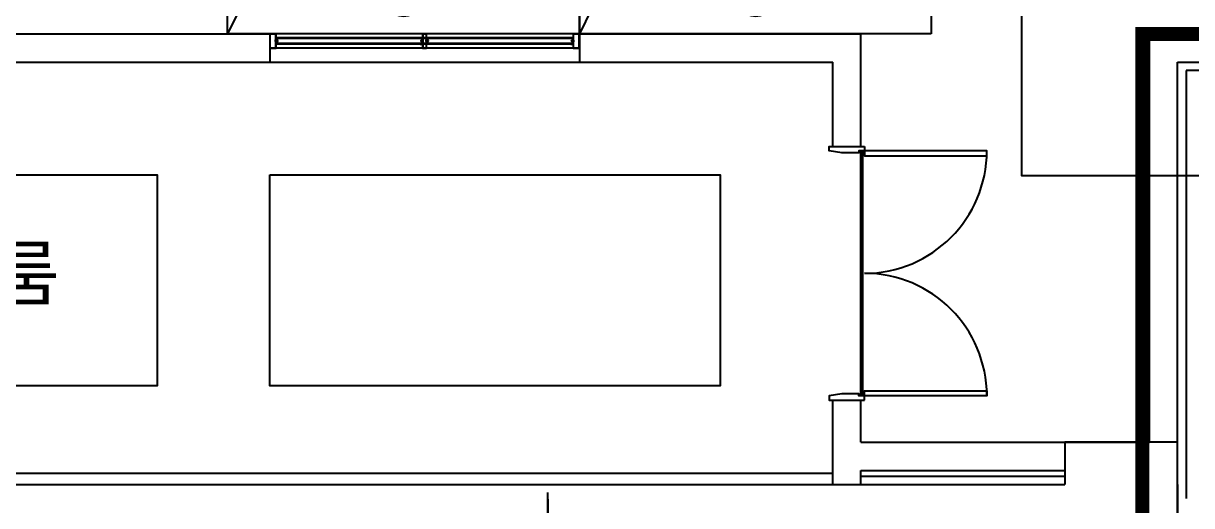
# Model space of a CAD drawing. Header units: millimetres. Extents: x -105683 to 94728, y -31127 to 151123.
# Drawn here: x 59825 to 68125, y -255 to 3170 of the extents above; entities that cross this region are included whole.
import ezdxf
from ezdxf.enums import TextEntityAlignment as Align

# ---------------------------------------------------------------- set-up
doc = ezdxf.new("R2010")
doc.units = ezdxf.units.MM
for name, color, linetype in [('DR SYM', 6, 'Continuous'), ('e-plan', 9, 'Continuous'), ('유도배선', 6, 'Continuous')]:
    doc.layers.add(name, color=color, linetype=linetype)
doc.styles.add('xr_plan$0$USUN', font='malgun_0.ttf')
doc.styles.add('xr_plan$0$신화문자', font='malgun_0.ttf', dxfattribs={"width": 0.9})

# ---------------------------------------------------------------- blocks, each defined once
blk = doc.blocks.new('xr_plan$0$확장형주차')
at = {"layer": 'e-plan', "linetype": 'Continuous'}
blk.add_line((2500, 5100), (0, 0), dxfattribs=at)
at = {"layer": 'e-plan'}
for p, q in [((0, 0), (0, 5100)), ((0, 5100), (2500, 5100)), ((2500, 5100), (2500, 0)), ((300, 1125), (300, 1275)), ((550, 1125), (550, 1275)), ((1950, 1125), (1950, 1275)), ((2200, 1125), (2200, 1275)), ((2500, 0), (0, 0))]:
    blk.add_line(p, q, dxfattribs=at)
for points in [[(800, 1275), (800, 1125), (50, 1125), (50, 1275)], [(2450, 1125), (2450, 1275), (1700, 1275), (1700, 1125)]]:
    blk.add_lwpolyline(points, close=True, dxfattribs=at)
for centre, radius in [((175, 1200), 15), ((425, 1200), 15), ((675, 1200), 15), ((1825, 1200), 15), ((2075, 1200), 15), ((2325, 1200), 15), ((1252.7, 284.6), 160)]:
    blk.add_circle(centre, radius, dxfattribs=at)
at = {"layer": 'e-plan', "style": 'xr_plan$0$신화문자', "width": 0.8}
blk.add_text('확', height=160, dxfattribs=at).set_placement((1252.7, 284.6), align=Align.MIDDLE_CENTER)
blk = doc.blocks.new('xr_plan$0$Dor_1800')
at = {"layer": 'e-plan'}
for points in [[(30, 125), (65, 125), (65, 995), (30, 995), (30, 125)], [(1770, 125), (1735, 125), (1735, 995), (1770, 995), (1770, 125)], [(0, 125), (30, 125), (30, 85), (45, 85), (45, -35), (30, -125), (0, -125), (0, 125)], [(1800, 125), (1770, 125), (1770, 85), (1755, 85), (1755, -35), (1770, -125), (1800, -125), (1800, 125)]]:
    blk.add_lwpolyline(points, dxfattribs=at)
for centre, start, end in [((30, 125), 0, 90), ((1770, 125), 90, 180)]:
    blk.add_arc(centre, 870, start, end, dxfattribs=at)
blk = doc.blocks.new('xr_plan$0$ELEV-15')
at = {"layer": 'e-plan'}
for p, q in [((0, 810.1), (0, 1398.8)), ((0, 1350.9), (0, -950)), ((550, 1090), (-549.5, 870)), ((-549.5, 1090), (550, 870)), ((-549.5, 1090), (-549.5, 870)), ((-100, 1090), (-549.5, 1090)), ((-100, 1090), (-100, 1115)), ((-100, 1115), (100, 1115)), ((100, 1115), (100, 1090)), ((550, 1090), (100, 1090)), ((550, 870), (550, 1090)), ((-637.8, 930), (-637.8, 1030)), ((-637.8, 1030), (-617.8, 1030)), ((-617.8, 1030), (-617.8, 990)), ((638.2, 1030), (618.2, 1030)), ((618.2, 1030), (618.2, 990)), ((638.2, 930), (638.2, 1030)), ((-825.6, 980), (794.6, 980)), ((-617.8, 930), (-637.8, 930)), ((-617.8, 990), (-549.8, 990)), ((-617.8, 970), (-617.8, 930)), ((-549.8, 970), (-617.8, 970)), ((-549.8, 990), (-549.8, 970)), ((618.2, 990), (550.2, 990)), ((550.2, 990), (550.2, 970)), ((550.2, 970), (618.2, 970)), ((618.2, 970), (618.2, 930)), ((618.2, 930), (638.2, 930)), ((-549.5, 870), (-100, 870)), ((-100, 870), (-100, 845)), ((-100, 845), (100, 845)), ((100, 845), (100, 870)), ((100, 870), (550, 870)), ((-900, -810), (-900, 790)), ((-900, 790), (900, 790)), ((850, 750), (-850, 750)), ((-850, 750), (-850, -750)), ((-850, 750), (850, -750)), ((-850, -750), (850, 750)), ((850, -750), (850, 750)), ((900, 790), (900, -810)), ((826.8, 346.8), (903.2, 346.8)), ((842.8, 356.8), (842.8, 206.8)), ((850, 356.8), (842.8, 356.8)), ((842.8, 356.8), (842.8, 243.2)), ((850, 256.8), (850, 356.8)), ((880, 256.8), (850, 336.8)), ((850, 256.8), (880, 336.8)), ((850, 256.8), (850, 206.8)), ((842.8, 206.8), (850, 206.8)), ((-1018, -155), (-1018, -55)), ((-1018, -55), (-997, -55)), ((-997, -55), (-997, -95)), ((1018, -55), (997, -55)), ((997, -55), (997, -95)), ((1018, -155), (1018, -55)), ((-1115.1, -105), (1072.1, -105)), ((-997, -155), (-1018, -155)), ((-997, -95), (-929, -95)), ((-929, -115), (-997, -115)), ((-997, -115), (-997, -155)), ((-929, -95), (-929, -115)), ((997, -95), (929, -95)), ((929, -95), (929, -115)), ((929, -115), (997, -115)), ((997, -115), (997, -155)), ((997, -155), (1018, -155)), ((-590, -742.8), (-810, -742.8)), ((-810, -742.8), (-810, -750)), ((-700, -726.8), (-700, -823.2)), ((-590, -750), (-590, -742.8)), ((-900, -810), (-1020, -810)), ((-1020, -880), (-1020, -810)), ((-850, -750), (-500, -750)), ((-790, -750), (-810, -750)), ((-790, -750), (-610, -800)), ((-790, -800), (-610, -750)), ((-790, -750), (-590, -750)), ((-500, -810), (-530, -810)), ((-515, -815), (515, -815)), ((-515, -815), (-515, -850)), ((-500, -750), (-500, -810)), ((0, -815), (0, -850)), ((500, -750), (500, -810)), ((500, -750), (850, -750)), ((500, -810), (530, -810)), ((515, -815), (515, -850)), ((1020, -810), (900, -810)), ((1020, -810), (1020, -880)), ((1020, -880), (-1020, -880)), ((-1020, -905), (1020, -905)), ((-1020, -960), (-1020, -905)), ((-515, -850), (515, -850)), ((0, -905), (0, -950)), ((1020, -905), (1020, -960)), ((-570, -960), (-1020, -960)), ((-650, -995), (-570, -960)), ((-570, -960), (-500, -960)), ((-500, -960), (-540, -1235)), ((-515, -915), (515, -915)), ((-515, -915), (-515, -950)), ((-515, -950), (515, -950)), ((500, -960), (540, -1235)), ((570, -960), (500, -960)), ((515, -915), (515, -950)), ((1020, -960), (570, -960)), ((650, -995), (570, -960)), ((800, -1195), (650, -995)), ((650, -1195), (800, -995)), ((688.1, -995), (763.5, -995)), ((725.6, -1066), (725.6, -1268.3)), ((775.6, -1094.2), (675.6, -1225)), ((675.6, -1094.2), (775.6, -1225)), ((-570, -1235), (-570, -1195)), ((-540, -1235), (-570, -1235)), ((540, -1235), (570, -1235)), ((570, -1235), (570, -1195))]:
    blk.add_line(p, q, dxfattribs=at)
for points in [[(-199.2, 1025), (200.8, 1025), (200.8, 935), (-199.2, 935)], [(880, 256.8), (880, 336.8), (850, 336.8), (850, 256.8)], [(-200, -60), (200, -60), (200, -150), (-200, -150)], [(-790, -800), (-610, -800), (-610, -750), (-790, -750)], [(650, -1195), (800, -1195), (800, -995), (650, -995)], [(675.6, -1225), (775.6, -1225), (775.6, -1094.2), (675.6, -1094.2)], [(775.6, -1225), (675.6, -1225), (675.6, -1094.2), (775.6, -1094.2)], [(782.8, -1225), (668.4, -1225), (668.4, -1239.3), (782.8, -1239.3)]]:
    blk.add_lwpolyline(points, close=True, dxfattribs=at)
blk = doc.blocks.new('Xref-지하1층')
at = {"layer": 'e-plan', "linetype": 'Continuous'}
for p, q in [((63300, 15000), (65100, 15000)), ((65100, 15000), (65100, 14800)), ((67300, 15000), (69300, 15000)), ((67300, 15000), (67300, 14800)), ((69300, 14200), (69300, 15000)), ((71350, 15000), (79300, 15000)), ((71350, 12100), (71350, 15000)), ((63300, 14800), (65100, 14800)), ((65100, 14800), (67300, 14800)), ((67300, 14800), (69100, 14800)), ((69100, 14200), (69100, 14800)), ((71550, 14800), (79100, 14800)), ((71550, 11800), (71550, 14800)), ((71610, 14740), (71610, 11700)), ((79040, 14740), (71610, 14740)), ((69100, 14200), (69300, 14200)), ((69100, 11800), (69100, 12400)), ((69100, 12400), (69300, 12400)), ((69300, 12100), (69300, 12400)), ((69300, 12100), (71350, 12100)), ((69300, 11800), (69300, 11900)), ((69300, 11900), (70750, 11900)), ((69300, 11860), (70750, 11860))]:
    blk.add_line(p, q, dxfattribs=at)
at = {"layer": 'e-plan'}
for p, q in [((65158.1, 14949.9), (65134.4, 14949.9)), ((65158.1, 14949.9), (65134.4, 14949.9)), ((65139.1, 14951.3), (65138.9, 14951.1)), ((65139.1, 14951.3), (65138.9, 14951.1)), ((65138.9, 14950.3), (65138.9, 14951.1)), ((65138.9, 14950.3), (65138.9, 14951.1)), ((65138.9, 14948.7), (65138.9, 14949.5)), ((65138.9, 14948.7), (65138.9, 14949.5)), ((65139.1, 14948.5), (65138.9, 14948.7)), ((65139.1, 14948.5), (65138.9, 14948.7)), ((65139.6, 14951.8), (65139.4, 14951.6)), ((65139.6, 14951.8), (65139.4, 14951.6)), ((65139.6, 14948), (65139.4, 14948.2)), ((65139.6, 14948), (65139.4, 14948.2)), ((65139.6, 14951.8), (65140.9, 14951.8)), ((65139.6, 14950.6), (65139.6, 14951.8)), ((65139.6, 14951.8), (65140.9, 14951.8)), ((65139.6, 14950.6), (65139.6, 14951.8)), ((65139.6, 14951), (65140.9, 14951)), ((65139.6, 14951), (65140.9, 14951)), ((65139.6, 14948), (65139.6, 14949.2)), ((65139.6, 14948), (65139.6, 14949.2)), ((65139.6, 14948.8), (65140.9, 14948.8)), ((65139.6, 14948.8), (65140.9, 14948.8)), ((65139.6, 14948), (65140.9, 14948)), ((65139.6, 14948), (65140.9, 14948)), ((65142.4, 14951.8), (65145, 14951.8)), ((65142.4, 14951.8), (65145, 14951.8)), ((65142.4, 14951), (65145, 14951)), ((65142.4, 14951), (65145, 14951)), ((65142.4, 14948.8), (65145, 14948.8)), ((65142.4, 14948.8), (65145, 14948.8)), ((65142.4, 14948), (65145, 14948)), ((65142.4, 14948), (65145, 14948)), ((67255, 15000), (65145, 15000)), ((67240, 14972.2), (65145, 14972.2)), ((65145, 14970.2), (65145, 14972.2)), ((65145, 14972.2), (65160, 14972.2)), ((65145, 14970.2), (65145, 14972.2)), ((65145, 14972.2), (65160, 14972.2)), ((65146.6, 14970.2), (65145, 14970.2)), ((65146.6, 14970.2), (65145, 14970.2)), ((67240, 14968), (65145, 14968)), ((65146.6, 14970.6), (65150.4, 14970.6)), ((65146.6, 14970.2), (65146.6, 14970.6)), ((65146.6, 14970.6), (65150.4, 14970.6)), ((65146.6, 14970.2), (65146.6, 14970.6)), ((65146.6, 14951.8), (65149.2, 14951.8)), ((65146.6, 14951.8), (65149.2, 14951.8)), ((65146.6, 14951), (65149.2, 14951)), ((65146.6, 14951), (65149.2, 14951)), ((65146.6, 14948.8), (65149.2, 14948.8)), ((65146.6, 14948.8), (65149.2, 14948.8)), ((65146.6, 14948), (65149.2, 14948)), ((65146.6, 14948), (65149.2, 14948)), ((65150.4, 14970.6), (65150.4, 14929.4)), ((65150.4, 14970.6), (65150.4, 14929.4)), ((65150.7, 14951.8), (65152, 14951.8)), ((65150.7, 14951.8), (65152, 14951.8)), ((65150.7, 14951), (65152, 14951)), ((65150.7, 14951), (65152, 14951)), ((65150.7, 14948.8), (65152, 14948.8)), ((65150.7, 14948.8), (65152, 14948.8)), ((65150.7, 14948), (65152, 14948)), ((65150.7, 14948), (65152, 14948)), ((65152, 14970.6), (65158.4, 14970.6)), ((65152, 14970.6), (65152, 14929.4)), ((65152, 14970.6), (65158.4, 14970.6)), ((65152, 14970.6), (65152, 14929.4)), ((65152, 14953.7), (65152, 14946.1)), ((65153.2, 14953.7), (65152, 14953.7)), ((65152, 14953.7), (65152, 14946.1)), ((65153.2, 14953.7), (65152, 14953.7)), ((65152, 14946.1), (65153.2, 14946.1)), ((65152, 14946.1), (65153.2, 14946.1)), ((65153.2, 14953.7), (65154, 14953.5)), ((65153.2, 14953.7), (65154, 14953.5)), ((65154, 14946.3), (65153.2, 14946.1)), ((65154, 14946.3), (65153.2, 14946.1)), ((65153.3, 14950.1), (65154.2, 14950.5)), ((65153.3, 14950.1), (65154.2, 14950.5)), ((65153.3, 14950.1), (65153.3, 14949.7)), ((65153.3, 14950.1), (65153.3, 14949.7)), ((65153.3, 14949.7), (65154.2, 14949.4)), ((65153.3, 14949.7), (65154.2, 14949.4)), ((65154, 14953.5), (65154.7, 14953)), ((65154, 14953.5), (65154.7, 14953)), ((65154.7, 14946.8), (65154, 14946.3)), ((65154.7, 14946.8), (65154, 14946.3)), ((65154.2, 14950.5), (65154.8, 14951.2)), ((65154.2, 14950.5), (65154.8, 14951.2)), ((65154.2, 14949.4), (65154.9, 14948.5)), ((65154.2, 14949.4), (65154.9, 14948.5)), ((65154.7, 14953), (65155.2, 14952.3)), ((65154.7, 14953), (65155.2, 14952.3)), ((65155.2, 14947.5), (65154.7, 14946.8)), ((65155.2, 14947.5), (65154.7, 14946.8)), ((65154.8, 14951.2), (65155.2, 14952.3)), ((65154.8, 14951.2), (65155.2, 14952.3)), ((65154.9, 14948.5), (65155.2, 14947.5)), ((65154.9, 14948.5), (65155.2, 14947.5)), ((65155.2, 14952.3), (65155.4, 14950.8)), ((65155.2, 14952.3), (65155.4, 14950.8)), ((65155.4, 14949), (65155.2, 14947.5)), ((65155.4, 14949), (65155.2, 14947.5)), ((65155.4, 14950.8), (65155.4, 14949)), ((65155.4, 14950.8), (65155.4, 14949)), ((65158.4, 14970.6), (65158.4, 14968)), ((65158.4, 14970.6), (65158.4, 14968)), ((65158.4, 14968), (65160, 14968)), ((65158.4, 14968), (65160, 14968)), ((65160, 14972.2), (65160, 14968)), ((65160, 14972.2), (65160, 14968)), ((66185, 14972.2), (66170, 14972.2)), ((66170, 14972.2), (66170, 14968)), ((66185, 14972.2), (66170, 14972.2)), ((66170, 14972.2), (66170, 14968)), ((66171.6, 14968), (66170, 14968)), ((66171.6, 14968), (66170, 14968)), ((66171.6, 14970.6), (66171.6, 14968)), ((66178, 14970.6), (66171.6, 14970.6)), ((66171.6, 14970.6), (66171.6, 14968)), ((66178, 14970.6), (66171.6, 14970.6)), ((66171.9, 14949.9), (66195.6, 14949.9)), ((66171.9, 14949.9), (66195.6, 14949.9)), ((66174.8, 14952.3), (66174.6, 14950.8)), ((66174.8, 14952.3), (66174.6, 14950.8)), ((66174.6, 14950.8), (66174.6, 14949)), ((66174.6, 14950.8), (66174.6, 14949)), ((66174.6, 14949), (66174.8, 14947.5)), ((66174.6, 14949), (66174.8, 14947.5)), ((66175.3, 14953), (66174.8, 14952.3)), ((66175.3, 14953), (66174.8, 14952.3)), ((66175.2, 14951.2), (66174.8, 14952.3)), ((66175.2, 14951.2), (66174.8, 14952.3)), ((66175.1, 14948.5), (66174.8, 14947.5)), ((66175.1, 14948.5), (66174.8, 14947.5)), ((66174.8, 14947.5), (66175.3, 14946.8)), ((66174.8, 14947.5), (66175.3, 14946.8)), ((66175.8, 14949.4), (66175.1, 14948.5)), ((66175.8, 14949.4), (66175.1, 14948.5)), ((66175.8, 14950.5), (66175.2, 14951.2)), ((66175.8, 14950.5), (66175.2, 14951.2)), ((66176, 14953.5), (66175.3, 14953)), ((66176, 14953.5), (66175.3, 14953)), ((66175.3, 14946.8), (66176, 14946.3)), ((66175.3, 14946.8), (66176, 14946.3)), ((66176.7, 14950.1), (66175.8, 14950.5)), ((66176.7, 14950.1), (66175.8, 14950.5)), ((66176.7, 14949.7), (66175.8, 14949.4)), ((66176.7, 14949.7), (66175.8, 14949.4)), ((66176.8, 14953.7), (66176, 14953.5)), ((66176.8, 14953.7), (66176, 14953.5)), ((66176, 14946.3), (66176.8, 14946.1)), ((66176, 14946.3), (66176.8, 14946.1)), ((66176.7, 14950.1), (66176.7, 14949.7)), ((66176.7, 14950.1), (66176.7, 14949.7)), ((66176.8, 14953.7), (66178, 14953.7)), ((66176.8, 14953.7), (66178, 14953.7)), ((66178, 14946.1), (66176.8, 14946.1)), ((66178, 14946.1), (66176.8, 14946.1)), ((66178, 14970.6), (66178, 14929.4)), ((66178, 14970.6), (66178, 14929.4)), ((66178, 14953.7), (66178, 14946.1)), ((66178, 14953.7), (66178, 14946.1)), ((66179.3, 14951.8), (66178, 14951.8)), ((66179.3, 14951.8), (66178, 14951.8)), ((66179.3, 14951), (66178, 14951)), ((66179.3, 14951), (66178, 14951)), ((66179.3, 14948.8), (66178, 14948.8)), ((66179.3, 14948.8), (66178, 14948.8)), ((66179.3, 14948), (66178, 14948)), ((66179.3, 14948), (66178, 14948)), ((66183.4, 14970.6), (66179.6, 14970.6)), ((66179.6, 14970.6), (66179.6, 14929.4)), ((66183.4, 14970.6), (66179.6, 14970.6)), ((66179.6, 14970.6), (66179.6, 14929.4)), ((66183.5, 14951.8), (66180.8, 14951.8)), ((66183.5, 14951.8), (66180.8, 14951.8)), ((66183.5, 14951), (66180.8, 14951)), ((66183.5, 14951), (66180.8, 14951)), ((66183.5, 14948.8), (66180.8, 14948.8)), ((66183.5, 14948.8), (66180.8, 14948.8)), ((66183.5, 14948), (66180.8, 14948)), ((66183.5, 14948), (66180.8, 14948)), ((66183.4, 14970.2), (66183.4, 14970.6)), ((66183.4, 14970.2), (66183.4, 14970.6)), ((66183.4, 14970.2), (66185, 14970.2)), ((66183.4, 14970.2), (66185, 14970.2)), ((66185, 14970.2), (66185, 14972.2)), ((66185, 14970.2), (66185, 14972.2)), ((66187.6, 14951.8), (66185, 14951.8)), ((66187.6, 14951.8), (66185, 14951.8)), ((66187.6, 14951), (66185, 14951)), ((66187.6, 14951), (66185, 14951)), ((66187.6, 14948.8), (66185, 14948.8)), ((66187.6, 14948.8), (66185, 14948.8)), ((66187.6, 14948), (66185, 14948)), ((66187.6, 14948), (66185, 14948)), ((66190.4, 14951.8), (66189.1, 14951.8)), ((66190.4, 14951.8), (66189.1, 14951.8)), ((66190.4, 14951), (66189.1, 14951)), ((66190.4, 14951), (66189.1, 14951)), ((66190.4, 14948.8), (66189.1, 14948.8)), ((66190.4, 14948.8), (66189.1, 14948.8)), ((66190.4, 14948), (66189.1, 14948)), ((66190.4, 14948), (66189.1, 14948)), ((66190.4, 14950.6), (66190.4, 14951.8)), ((66190.4, 14951.8), (66190.6, 14951.6)), ((66190.4, 14950.6), (66190.4, 14951.8)), ((66190.4, 14951.8), (66190.6, 14951.6)), ((66190.4, 14948), (66190.4, 14949.2)), ((66190.4, 14948), (66190.4, 14949.2)), ((66190.4, 14948), (66190.6, 14948.2)), ((66190.4, 14948), (66190.6, 14948.2)), ((66190.9, 14951.3), (66191.1, 14951.1)), ((66190.9, 14951.3), (66191.1, 14951.1)), ((66190.9, 14948.5), (66191.1, 14948.7)), ((66190.9, 14948.5), (66191.1, 14948.7)), ((66191.1, 14950.3), (66191.1, 14951.1)), ((66191.1, 14950.3), (66191.1, 14951.1)), ((66191.1, 14948.7), (66191.1, 14949.5)), ((66191.1, 14948.7), (66191.1, 14949.5)), ((66228.1, 14949.9), (66204.4, 14949.9)), ((66228.1, 14949.9), (66204.4, 14949.9)), ((66209.1, 14951.3), (66208.9, 14951.1)), ((66209.1, 14951.3), (66208.9, 14951.1)), ((66208.9, 14950.3), (66208.9, 14951.1)), ((66208.9, 14950.3), (66208.9, 14951.1)), ((66208.9, 14948.7), (66208.9, 14949.5)), ((66208.9, 14948.7), (66208.9, 14949.5)), ((66209.1, 14948.5), (66208.9, 14948.7)), ((66209.1, 14948.5), (66208.9, 14948.7)), ((66209.6, 14951.8), (66209.4, 14951.6)), ((66209.6, 14951.8), (66209.4, 14951.6)), ((66209.6, 14948), (66209.4, 14948.2)), ((66209.6, 14948), (66209.4, 14948.2)), ((66209.6, 14951.8), (66210.9, 14951.8)), ((66209.6, 14950.6), (66209.6, 14951.8)), ((66209.6, 14951.8), (66210.9, 14951.8)), ((66209.6, 14950.6), (66209.6, 14951.8)), ((66209.6, 14951), (66210.9, 14951)), ((66209.6, 14951), (66210.9, 14951)), ((66209.6, 14948), (66209.6, 14949.2)), ((66209.6, 14948), (66209.6, 14949.2)), ((66209.6, 14948.8), (66210.9, 14948.8)), ((66209.6, 14948.8), (66210.9, 14948.8)), ((66209.6, 14948), (66210.9, 14948)), ((66209.6, 14948), (66210.9, 14948)), ((66212.4, 14951.8), (66215, 14951.8)), ((66212.4, 14951.8), (66215, 14951.8)), ((66212.4, 14951), (66215, 14951)), ((66212.4, 14951), (66215, 14951)), ((66212.4, 14948.8), (66215, 14948.8)), ((66212.4, 14948.8), (66215, 14948.8)), ((66212.4, 14948), (66215, 14948)), ((66212.4, 14948), (66215, 14948)), ((66215, 14970.2), (66215, 14972.2)), ((66215, 14972.2), (66230, 14972.2)), ((66215, 14970.2), (66215, 14972.2)), ((66215, 14972.2), (66230, 14972.2)), ((66216.6, 14970.2), (66215, 14970.2)), ((66216.6, 14970.2), (66215, 14970.2)), ((66216.6, 14970.2), (66216.6, 14970.6)), ((66216.6, 14970.6), (66220.4, 14970.6)), ((66216.6, 14970.6), (66220.4, 14970.6)), ((66216.6, 14970.2), (66216.6, 14970.6)), ((66216.6, 14951.8), (66219.2, 14951.8)), ((66216.6, 14951.8), (66219.2, 14951.8)), ((66216.6, 14951), (66219.2, 14951)), ((66216.6, 14951), (66219.2, 14951)), ((66216.6, 14948.8), (66219.2, 14948.8)), ((66216.6, 14948.8), (66219.2, 14948.8)), ((66216.6, 14948), (66219.2, 14948)), ((66216.6, 14948), (66219.2, 14948)), ((66220.4, 14970.6), (66220.4, 14929.4)), ((66220.4, 14970.6), (66220.4, 14929.4)), ((66220.7, 14951.8), (66222, 14951.8)), ((66220.7, 14951.8), (66222, 14951.8)), ((66220.7, 14951), (66222, 14951)), ((66220.7, 14951), (66222, 14951)), ((66220.7, 14948.8), (66222, 14948.8)), ((66220.7, 14948.8), (66222, 14948.8)), ((66220.7, 14948), (66222, 14948)), ((66220.7, 14948), (66222, 14948)), ((66222, 14970.6), (66228.4, 14970.6)), ((66222, 14970.6), (66222, 14929.4)), ((66222, 14970.6), (66228.4, 14970.6)), ((66222, 14970.6), (66222, 14929.4)), ((66222, 14953.7), (66222, 14946.1)), ((66222, 14953.7), (66222, 14946.1)), ((66223.2, 14953.7), (66222, 14953.7)), ((66223.2, 14953.7), (66222, 14953.7)), ((66222, 14946.1), (66223.2, 14946.1)), ((66222, 14946.1), (66223.2, 14946.1)), ((66223.2, 14953.7), (66224, 14953.5)), ((66223.2, 14953.7), (66224, 14953.5)), ((66224, 14946.3), (66223.2, 14946.1)), ((66224, 14946.3), (66223.2, 14946.1)), ((66223.3, 14950.1), (66224.2, 14950.5)), ((66223.3, 14950.1), (66224.2, 14950.5)), ((66223.3, 14950.1), (66223.3, 14949.7)), ((66223.3, 14950.1), (66223.3, 14949.7)), ((66223.3, 14949.7), (66224.2, 14949.4)), ((66223.3, 14949.7), (66224.2, 14949.4)), ((66224, 14953.5), (66224.7, 14953)), ((66224, 14953.5), (66224.7, 14953)), ((66224.7, 14946.8), (66224, 14946.3)), ((66224.7, 14946.8), (66224, 14946.3)), ((66224.2, 14950.5), (66224.8, 14951.2)), ((66224.2, 14950.5), (66224.8, 14951.2)), ((66224.2, 14949.4), (66224.9, 14948.5)), ((66224.2, 14949.4), (66224.9, 14948.5)), ((66224.7, 14953), (66225.2, 14952.3)), ((66224.7, 14953), (66225.2, 14952.3)), ((66225.2, 14947.5), (66224.7, 14946.8)), ((66225.2, 14947.5), (66224.7, 14946.8)), ((66224.8, 14951.2), (66225.2, 14952.3)), ((66224.8, 14951.2), (66225.2, 14952.3)), ((66224.9, 14948.5), (66225.2, 14947.5)), ((66224.9, 14948.5), (66225.2, 14947.5)), ((66225.2, 14952.3), (66225.4, 14950.8)), ((66225.2, 14952.3), (66225.4, 14950.8)), ((66225.4, 14949), (66225.2, 14947.5)), ((66225.4, 14949), (66225.2, 14947.5)), ((66225.4, 14950.8), (66225.4, 14949)), ((66225.4, 14950.8), (66225.4, 14949)), ((66228.4, 14970.6), (66228.4, 14968)), ((66228.4, 14970.6), (66228.4, 14968)), ((66228.4, 14968), (66230, 14968)), ((66228.4, 14968), (66230, 14968)), ((66230, 14972.2), (66230, 14968)), ((66230, 14972.2), (66230, 14968)), ((67255, 14972.2), (67240, 14972.2)), ((67255, 14972.2), (67240, 14972.2)), ((67240, 14972.2), (67240, 14968)), ((67240, 14972.2), (67240, 14968)), ((67241.6, 14968), (67240, 14968)), ((67241.6, 14968), (67240, 14968)), ((67248, 14970.6), (67241.6, 14970.6)), ((67241.6, 14970.6), (67241.6, 14968)), ((67248, 14970.6), (67241.6, 14970.6)), ((67241.6, 14970.6), (67241.6, 14968)), ((67241.9, 14949.9), (67265.6, 14949.9)), ((67241.9, 14949.9), (67265.6, 14949.9)), ((67244.8, 14952.3), (67244.6, 14950.8)), ((67244.8, 14952.3), (67244.6, 14950.8)), ((67244.6, 14950.8), (67244.6, 14949)), ((67244.6, 14950.8), (67244.6, 14949)), ((67244.6, 14949), (67244.8, 14947.5)), ((67244.6, 14949), (67244.8, 14947.5)), ((67245.3, 14953), (67244.8, 14952.3)), ((67245.3, 14953), (67244.8, 14952.3)), ((67245.2, 14951.2), (67244.8, 14952.3)), ((67245.2, 14951.2), (67244.8, 14952.3)), ((67245.1, 14948.5), (67244.8, 14947.5)), ((67245.1, 14948.5), (67244.8, 14947.5)), ((67244.8, 14947.5), (67245.3, 14946.8)), ((67244.8, 14947.5), (67245.3, 14946.8)), ((67245.8, 14949.4), (67245.1, 14948.5)), ((67245.8, 14949.4), (67245.1, 14948.5)), ((67245.8, 14950.5), (67245.2, 14951.2)), ((67245.8, 14950.5), (67245.2, 14951.2)), ((67246, 14953.5), (67245.3, 14953)), ((67246, 14953.5), (67245.3, 14953)), ((67245.3, 14946.8), (67246, 14946.3)), ((67245.3, 14946.8), (67246, 14946.3)), ((67246.7, 14950.1), (67245.8, 14950.5)), ((67246.7, 14950.1), (67245.8, 14950.5)), ((67246.7, 14949.7), (67245.8, 14949.4)), ((67246.7, 14949.7), (67245.8, 14949.4)), ((67246.8, 14953.7), (67246, 14953.5)), ((67246.8, 14953.7), (67246, 14953.5)), ((67246, 14946.3), (67246.8, 14946.1)), ((67246, 14946.3), (67246.8, 14946.1)), ((67246.7, 14950.1), (67246.7, 14949.7)), ((67246.7, 14950.1), (67246.7, 14949.7)), ((67246.8, 14953.7), (67248, 14953.7)), ((67246.8, 14953.7), (67248, 14953.7)), ((67248, 14946.1), (67246.8, 14946.1)), ((67248, 14946.1), (67246.8, 14946.1)), ((67248, 14970.6), (67248, 14929.4)), ((67248, 14970.6), (67248, 14929.4)), ((67248, 14953.7), (67248, 14946.1)), ((67248, 14953.7), (67248, 14946.1)), ((67249.3, 14951.8), (67248, 14951.8)), ((67249.3, 14951.8), (67248, 14951.8)), ((67249.3, 14951), (67248, 14951)), ((67249.3, 14951), (67248, 14951)), ((67249.3, 14948.8), (67248, 14948.8)), ((67249.3, 14948.8), (67248, 14948.8)), ((67249.3, 14948), (67248, 14948)), ((67249.3, 14948), (67248, 14948)), ((67253.4, 14970.6), (67249.6, 14970.6)), ((67249.6, 14970.6), (67249.6, 14929.4)), ((67253.4, 14970.6), (67249.6, 14970.6)), ((67249.6, 14970.6), (67249.6, 14929.4)), ((67253.5, 14951.8), (67250.8, 14951.8)), ((67253.5, 14951.8), (67250.8, 14951.8)), ((67253.5, 14951), (67250.8, 14951)), ((67253.5, 14951), (67250.8, 14951)), ((67253.5, 14948.8), (67250.8, 14948.8)), ((67253.5, 14948.8), (67250.8, 14948.8)), ((67253.5, 14948), (67250.8, 14948)), ((67253.5, 14948), (67250.8, 14948)), ((67253.4, 14970.2), (67253.4, 14970.6)), ((67253.4, 14970.2), (67253.4, 14970.6)), ((67253.4, 14970.2), (67255, 14970.2)), ((67253.4, 14970.2), (67255, 14970.2)), ((67255, 14970.2), (67255, 14972.2)), ((67255, 14970.2), (67255, 14972.2)), ((67257.6, 14951.8), (67255, 14951.8)), ((67257.6, 14951.8), (67255, 14951.8)), ((67257.6, 14951), (67255, 14951)), ((67257.6, 14951), (67255, 14951)), ((67257.6, 14948.8), (67255, 14948.8)), ((67257.6, 14948.8), (67255, 14948.8)), ((67257.6, 14948), (67255, 14948)), ((67257.6, 14948), (67255, 14948)), ((67298.4, 14998.4), (67256.6, 14998.4)), ((67260.4, 14951.8), (67259.1, 14951.8)), ((67260.4, 14951.8), (67259.1, 14951.8)), ((67260.4, 14951), (67259.1, 14951)), ((67260.4, 14951), (67259.1, 14951)), ((67260.4, 14948.8), (67259.1, 14948.8)), ((67260.4, 14948.8), (67259.1, 14948.8)), ((67260.4, 14948), (67259.1, 14948)), ((67260.4, 14948), (67259.1, 14948)), ((67260.4, 14950.6), (67260.4, 14951.8)), ((67260.4, 14951.8), (67260.6, 14951.6)), ((67260.4, 14950.6), (67260.4, 14951.8)), ((67260.4, 14951.8), (67260.6, 14951.6)), ((67260.4, 14948), (67260.4, 14949.2)), ((67260.4, 14948), (67260.4, 14949.2)), ((67260.4, 14948), (67260.6, 14948.2)), ((67260.4, 14948), (67260.6, 14948.2)), ((67260.9, 14951.3), (67261.1, 14951.1)), ((67260.9, 14951.3), (67261.1, 14951.1)), ((67260.9, 14948.5), (67261.1, 14948.7)), ((67260.9, 14948.5), (67261.1, 14948.7)), ((67261.1, 14950.3), (67261.1, 14951.1)), ((67261.1, 14950.3), (67261.1, 14951.1)), ((67261.1, 14948.7), (67261.1, 14949.5)), ((67261.1, 14948.7), (67261.1, 14949.5)), ((67240, 14932), (65145, 14932)), ((65145, 14927.8), (65145, 14929.8)), ((65146.6, 14929.8), (65145, 14929.8)), ((65145, 14927.8), (65145, 14929.8)), ((65146.6, 14929.8), (65145, 14929.8)), ((67240, 14927.8), (65145, 14927.8)), ((65160, 14927.8), (65145, 14927.8)), ((65160, 14927.8), (65145, 14927.8)), ((67255, 14900), (65145, 14900)), ((65146.6, 14929.4), (65146.6, 14929.8)), ((65146.6, 14929.4), (65146.6, 14929.8)), ((65150.4, 14929.4), (65146.6, 14929.4)), ((65150.4, 14929.4), (65146.6, 14929.4)), ((65158.4, 14929.4), (65152, 14929.4)), ((65158.4, 14929.4), (65152, 14929.4)), ((65158.4, 14932), (65158.4, 14929.4)), ((65158.4, 14932), (65160, 14932)), ((65158.4, 14932), (65158.4, 14929.4)), ((65158.4, 14932), (65160, 14932)), ((65160, 14932), (65160, 14927.8)), ((65160, 14932), (65160, 14927.8)), ((66170, 14932), (66170, 14927.8)), ((66171.6, 14932), (66170, 14932)), ((66170, 14932), (66170, 14927.8)), ((66171.6, 14932), (66170, 14932)), ((66170, 14927.8), (66185, 14927.8)), ((66170, 14927.8), (66185, 14927.8)), ((66171.6, 14932), (66171.6, 14929.4)), ((66171.6, 14932), (66171.6, 14929.4)), ((66171.6, 14929.4), (66178, 14929.4)), ((66171.6, 14929.4), (66178, 14929.4)), ((66179.6, 14929.4), (66183.4, 14929.4)), ((66179.6, 14929.4), (66183.4, 14929.4)), ((66183.4, 14929.4), (66183.4, 14929.8)), ((66183.4, 14929.8), (66185, 14929.8)), ((66183.4, 14929.4), (66183.4, 14929.8)), ((66183.4, 14929.8), (66185, 14929.8)), ((66185, 14927.8), (66185, 14929.8)), ((66185, 14927.8), (66185, 14929.8)), ((66215, 14927.8), (66215, 14929.8)), ((66216.6, 14929.8), (66215, 14929.8)), ((66215, 14927.8), (66215, 14929.8)), ((66216.6, 14929.8), (66215, 14929.8)), ((66230, 14927.8), (66215, 14927.8)), ((66230, 14927.8), (66215, 14927.8)), ((66216.6, 14929.4), (66216.6, 14929.8)), ((66216.6, 14929.4), (66216.6, 14929.8)), ((66220.4, 14929.4), (66216.6, 14929.4)), ((66220.4, 14929.4), (66216.6, 14929.4)), ((66228.4, 14929.4), (66222, 14929.4)), ((66228.4, 14929.4), (66222, 14929.4)), ((66228.4, 14932), (66228.4, 14929.4)), ((66228.4, 14932), (66230, 14932)), ((66228.4, 14932), (66228.4, 14929.4)), ((66228.4, 14932), (66230, 14932)), ((66230, 14932), (66230, 14927.8)), ((66230, 14932), (66230, 14927.8)), ((67240, 14932), (67240, 14927.8)), ((67241.6, 14932), (67240, 14932)), ((67240, 14932), (67240, 14927.8)), ((67241.6, 14932), (67240, 14932)), ((67240, 14927.8), (67255, 14927.8)), ((67240, 14927.8), (67255, 14927.8)), ((67241.6, 14932), (67241.6, 14929.4)), ((67241.6, 14932), (67241.6, 14929.4)), ((67241.6, 14929.4), (67248, 14929.4)), ((67241.6, 14929.4), (67248, 14929.4)), ((67249.6, 14929.4), (67253.4, 14929.4)), ((67249.6, 14929.4), (67253.4, 14929.4)), ((67253.4, 14929.4), (67253.4, 14929.8)), ((67253.4, 14929.8), (67255, 14929.8)), ((67253.4, 14929.4), (67253.4, 14929.8)), ((67253.4, 14929.8), (67255, 14929.8)), ((67255, 14927.8), (67255, 14929.8)), ((67255, 14927.8), (67255, 14929.8)), ((67255, 14900), (67300, 14900)), ((67256.6, 14901.6), (67298.4, 14901.6)), ((69297.5, 14170), (69297.5, 12430)), ((69312.5, 14170), (69312.5, 12430)), ((63070, 11880), (69100, 11880)), ((61975, 11800), (70750, 11800)), ((71550, 11800), (71550, 4050))]:
    blk.add_line(p, q, dxfattribs=at)
for points in [[(65145, 15000), (65100, 15000), (65100, 14900), (65145, 14900), (65145, 15000)], [(67300, 15000), (67255, 15000), (67255, 14900), (67300, 14900), (67300, 15000)], [(71550, 11600), (71550, 12100), (70750, 12100), (70750, 11800)]]:
    blk.add_lwpolyline(points, dxfattribs=at)
for points in [[(65101.6, 14901.6), (65143.4, 14901.6), (65143.4, 14998.4), (65101.6, 14998.4)], [(66185, 14900), (66215, 14900), (66215, 15000), (66185, 15000)], [(66187, 14902), (66213, 14902), (66213, 14998), (66187, 14998)], [(67256.6, 14901.6), (67298.4, 14901.6), (67298.4, 14998.4), (67256.6, 14998.4)], [(61100, 14000), (64300, 14000), (64300, 12500), (61100, 12500)], [(65100, 14000), (68300, 14000), (68300, 12500), (65100, 12500)]]:
    blk.add_lwpolyline(points, close=True, dxfattribs=at)
at = {"layer": 'e-plan', "linetype": 'Continuous'}
for p in [(64800, 15000), (67300, 15000)]:
    blk.add_blockref('xr_plan$0$확장형주차', p, dxfattribs=at)
at = {"layer": 'e-plan', "linetype": 'Continuous', "rotation": 270}
blk.add_blockref('xr_plan$0$Dor_1800', (69200, 14200), dxfattribs=at)
at = {"layer": 'e-plan', "linetype": 'Continuous', "xscale": -1}
blk.add_blockref('xr_plan$0$ELEV-15', (67075, 10345), dxfattribs=at)
at = {"layer": 'e-plan', "ltscale": 3, "style": 'xr_plan$0$USUN'}
blk.add_text('휀룸', height=375, dxfattribs=at).set_placement((63137.7, 13300), align=Align.MIDDLE_CENTER)

msp = doc.modelspace()

# ---------------------------------------------------------------- linework, layer by layer
at = {"layer": 'DR SYM', "ltscale": 3, "const_width": 100}
msp.add_lwpolyline([(67775, 3095), (75775, 3095), (75775, -7405), (67775, -7405)], close=True, dxfattribs=at)
msp.add_lwpolyline([(67775, 3095), (75775, 3095), (75775, -7405), (67775, -7405)], close=True, dxfattribs=at)
at = {"layer": '유도배선'}
msp.add_lwpolyline([(1404.5, 6614.8), (1404.5, 8666.2), (66916.9, 8666.2), (66916.9, 2090.6), (68929.8, 2090.6)], dxfattribs=at)

# ---------------------------------------------------------------- block references
at = {"layer": 'e-plan'}
msp.add_blockref('Xref-지하1층', (-3525, -11905), dxfattribs=at)

doc.saveas('drawing.dxf')
